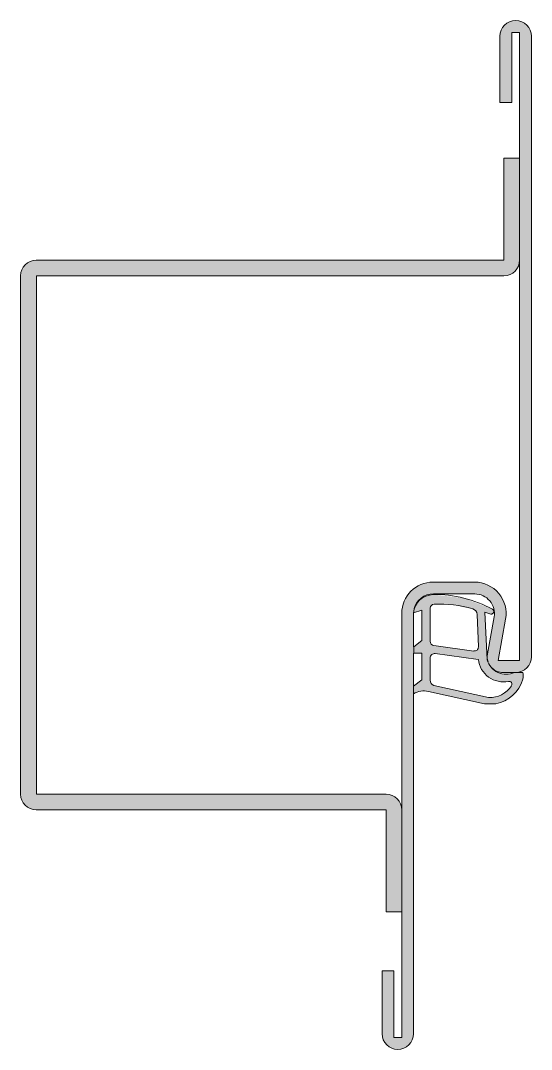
# Model space of a CAD drawing. Header units: metres. Extents: x 0 to 65, y -66 to 66.
import ezdxf

# ---------------------------------------------------------------- set-up
doc = ezdxf.new("R2010")
doc.units = ezdxf.units.M
doc.layers.add('A-DETL-GENF', color=92, linetype='Continuous', lineweight=18)

# ---------------------------------------------------------------- blocks, each defined once
blk = doc.blocks.new('32 Staalkozijn Sino - muurdikte 125mm-2391860-00_0 Basismaterialen')
at = {"layer": 'A-DETL-GENF', "lineweight": 13}
for points in [[(48, -65.5), (48.52, -65.43), (49, -65.23), (49.41, -64.91), (49.73, -64.5), (49.93, -64.02), (50, -63.5), (50.03, -9.82), (50.13, -9.26), (50.4, -8.68), (50.8, -8.19), (51.3, -7.82), (51.88, -7.59), (52.53, -7.5), (57.79, -7.5), (58.41, -7.58), (58.98, -7.8), (59.49, -8.17), (59.89, -8.64), (60.18, -9.35), (60.27, -9.88), (60.25, -10.43), (59.41, -15.15), (59.43, -15.85), (59.49, -16.14), (59.7, -16.59), (60.02, -16.97), (60.57, -17.31), (61.02, -17.45), (61.38, -17.5), (63.02, -17.5), (63.52, -17.43), (64, -17.23), (64.41, -16.91), (64.73, -16.5), (64.93, -16.02), (65, -15.5), (65, 63.5), (64.93, 64.02), (64.73, 64.5), (64.41, 64.91), (64, 65.23), (63.52, 65.43), (63, 65.5), (62.48, 65.43), (62, 65.23), (61.59, 64.91), (61.27, 64.5), (61.07, 64.02), (61, 63.5), (61, 55.05), (62.5, 55.05), (62.5, 64), (63.5, 64), (63.5, -16), (60.79, -16), (61.72, -10.71), (61.77, -9.71), (61.57, -8.73), (61.14, -7.83), (60.5, -7.07), (59.69, -6.49), (58.76, -6.12), (57.77, -6), (52.49, -6), (51.3, -6.2), (50.4, -6.61), (49.67, -7.17), (49.04, -8), (48.64, -8.96), (48.5, -10), (48.5, -64), (47.5, -64), (47.5, -55.5), (46, -55.5), (46, -63.5), (46.07, -64.02), (46.27, -64.5), (46.59, -64.91), (47, -65.23), (47.48, -65.43)], [(46.5, -48), (48.5, -48), (48.5, -35), (48.43, -34.48), (48.23, -34), (47.91, -33.59), (47.36, -33.21), (47.02, -33.07), (46.5, -33), (2.03, -33), (2.03, 33), (61.5, 33), (62.02, 33.07), (62.5, 33.27), (62.91, 33.59), (63.23, 34), (63.43, 34.48), (63.5, 35), (63.5, 48), (61.5, 48), (61.5, 35), (2, 35), (1.48, 34.93), (1, 34.73), (0.59, 34.41), (0.27, 34), (0.07, 33.52), (0, 33), (0.03, -33.21), (0.07, -33.52), (0.27, -34), (0.59, -34.41), (1, -34.73), (1.48, -34.93), (2, -35), (46.5, -35)]]:
    blk.add_hatch(color=256, dxfattribs=at).paths.add_polyline_path(points)
h = blk.add_hatch(color=256, dxfattribs=at)
h.paths.add_polyline_path([(59.03, -21.5), (60.48, -21.5), (61.41, -21.2), (62.25, -20.72), (62.97, -20.06), (63.54, -19.26), (63.93, -18.37), (63.96, -17.93), (63.89, -17.5), (62.83, -17.5), (62.24, -17.68), (61.62, -17.72), (61.02, -17.6), (60.46, -17.35), (59.97, -16.96), (59.6, -16.47), (59.35, -15.9), (59.07, -9.81), (59.85, -10.07), (60.14, -9.95), (60.21, -9.8), (60.21, -9.72), (60.05, -9.46), (56.39, -8.03), (52.5, -7.59), (51.88, -7.67), (51.3, -7.9), (50.8, -8.27), (50.4, -8.75), (50.13, -9.31), (50.01, -9.92), (51.07, -9.57), (51.07, -13.44), (50.04, -14.23), (50.04, -15.03), (51.07, -15.05), (51.07, -18.42), (50, -19.23), (50, -20.23), (50.6, -19.96), (51.25, -19.85), (51.91, -19.91)])
h.paths.add_polyline_path([(59.56, -20.69), (52.43, -19.09), (52.2, -18.82), (52.12, -18.48), (52.14, -15.53), (52.27, -15.28), (52.49, -15.13), (52.77, -15.1), (58.24, -15.85), (58.42, -16.59), (58.76, -17.27), (59.25, -17.85), (59.87, -18.3), (60.57, -18.59), (61.33, -18.71), (62.27, -18.65), (62.42, -18.75), (62.51, -18.91), (62.5, -19.1), (62.46, -19.18), (61.91, -19.83), (61.21, -20.32), (60.41, -20.61)])
h.paths.add_polyline_path([(57.69, -14.77), (52.47, -14.04), (52.26, -13.88), (52.14, -13.65), (52.12, -13.52), (52.14, -9.18), (52.27, -8.96), (52.49, -8.83), (52.62, -8.81), (55.1, -8.91), (57.71, -9.49), (57.98, -9.75), (58.09, -10.11), (58.24, -14.38), (58.13, -14.6), (57.93, -14.74), (57.81, -14.77)])
at = {"layer": 'A-DETL-GENF'}
for p, q in [((61, 63.5), (61, 55.05)), ((62.5, 55.05), (62.5, 64)), ((62.5, 64), (63.5, 64)), ((63.5, 64), (63.5, 48)), ((65, -15.5), (65, 63.5)), ((61, 55.05), (62.5, 55.05)), ((63.5, 48), (61.5, 48)), ((61.5, 48), (61.5, 35)), ((63.5, 35), (63.5, 48)), ((61.5, 35), (2, 35)), ((63.5, 35), (63.5, -16)), ((0, 33), (0, -33)), ((2.03, -33), (2.03, 33)), ((2.03, 33), (61.5, 33)), ((57.77, -6), (52.5, -6)), ((52.53, -7.5), (57.79, -7.5)), ((48.5, -10), (48.5, -35)), ((50, -14.23), (50, -10.03)), ((60.25, -10.43), (59.41, -15.15)), ((60.79, -16), (61.72, -10.71)), ((50, -19.23), (50, -15.03)), ((63.5, -16), (60.79, -16)), ((61.38, -17.5), (62.83, -17.5)), ((50, -63.5), (50, -20.23)), ((59.03, -21.5), (60.48, -21.5)), ((46.5, -33), (2.03, -33)), ((2, -35), (46.5, -35)), ((46.5, -35), (46.5, -48)), ((48.5, -48), (48.5, -35)), ((46.5, -48), (48.5, -48)), ((48.5, -48), (48.5, -64)), ((47.5, -55.5), (46, -55.5)), ((46, -55.5), (46, -63.5)), ((47.5, -64), (47.5, -55.5)), ((48.5, -64), (47.5, -64))]:
    blk.add_line(p, q, dxfattribs=at)
at = {"layer": 'A-DETL-GENF', "lineweight": 13}
for p, q in [((50.01, -9.92), (51.07, -9.57)), ((51.07, -9.57), (51.07, -13.44)), ((52.12, -13.52), (52.12, -9.31)), ((58.09, -10.11), (58.25, -14.26)), ((59.35, -15.9), (59.07, -9.81)), ((59.07, -9.81), (59.85, -10.07)), ((51.07, -13.44), (50.04, -14.23)), ((50.04, -14.23), (50.04, -15.03)), ((57.69, -14.77), (52.6, -14.07)), ((50.04, -15.03), (51.07, -15.05)), ((51.07, -15.05), (51.07, -18.42)), ((52.12, -18.48), (52.12, -15.66)), ((52.77, -15.1), (58.24, -15.85)), ((63.89, -17.5), (62.83, -17.5)), ((51.07, -18.42), (50, -19.23)), ((50, -19.23), (50, -20.23)), ((59.56, -20.69), (52.58, -19.17)), ((51.91, -19.91), (59.03, -21.5))]:
    blk.add_line(p, q, dxfattribs=at)
at = {"layer": 'A-DETL-GENF'}
for centre, radius, start, end in [((63, 63.5), 2, 90, 180), ((63, 63.5), 2, 360, 90), ((2, 33), 2, 90, 180), ((61.5, 35), 2, 270, 0), ((52.5, -10), 4, 90, 180), ((57.77, -10.01), 4.01, 350, 90), ((52.53, -10.12), 2.53, 90.7459, 175.4752), ((52.53, -10.03), 2.53, 90, 165), ((57.79, -10), 2.5, 350, 90), ((52.53, -10.03), 2.53, 177.4416, 180), ((61.38, -15.5), 2, 170, 198.5714), ((63, -15.5), 2, 270, 360), ((61.38, -15.5), 2, 227.1429, 270), ((2, -33), 2, 180, 270), ((46.5, -35), 2, 360, 90), ((48, -63.5), 2, 180, 270), ((48, -63.5), 2, 270, 360)]:
    blk.add_arc(centre, radius, start, end, dxfattribs=at)
at = {"layer": 'A-DETL-GENF', "lineweight": 13}
for centre, radius, start, end in [((52.7, -22.84), 15.27, 61.2174, 90.7459), ((52.62, -9.31), 0.5, 90.1387, 180), ((53.25, -24.05), 15.26, 73.6705, 92.3725), ((57.33, -10.14), 0.763, 2.2395, 73.6705), ((59.89, -9.74), 0.329, 263.937, 60.4535), ((52.68, -13.52), 0.559, 180, 262.0605), ((57.76, -14.28), 0.49, 261.3413, 2.2395), ((52.69, -15.66), 0.569, 82.185, 180), ((61.44, -15.49), 3.21, 186.4334, 281.6566), ((61.79, -15.19), 2.53, 196.2464, 294.4016), ((62.28, -18), 1.69, 347.3052, 17.1805), ((52.87, -18.48), 0.75, 180, 247.1232), ((59.7, -17.42), 3.28, 267.5073, 327.3812), ((59.56, -17.03), 4.57, 281.5847, 342.9296), ((62.16, -18.99), 0.356, 327.3812, 101.6566), ((51.35, -22.48), 2.63, 77.7686, 120.9617)]:
    blk.add_arc(centre, radius, start, end, dxfattribs=at)

msp = doc.modelspace()

# ---------------------------------------------------------------- block references
msp.add_blockref('32 Staalkozijn Sino - muurdikte 125mm-2391860-00_0 Basismaterialen', (0, 0))

doc.saveas('drawing.dxf')
